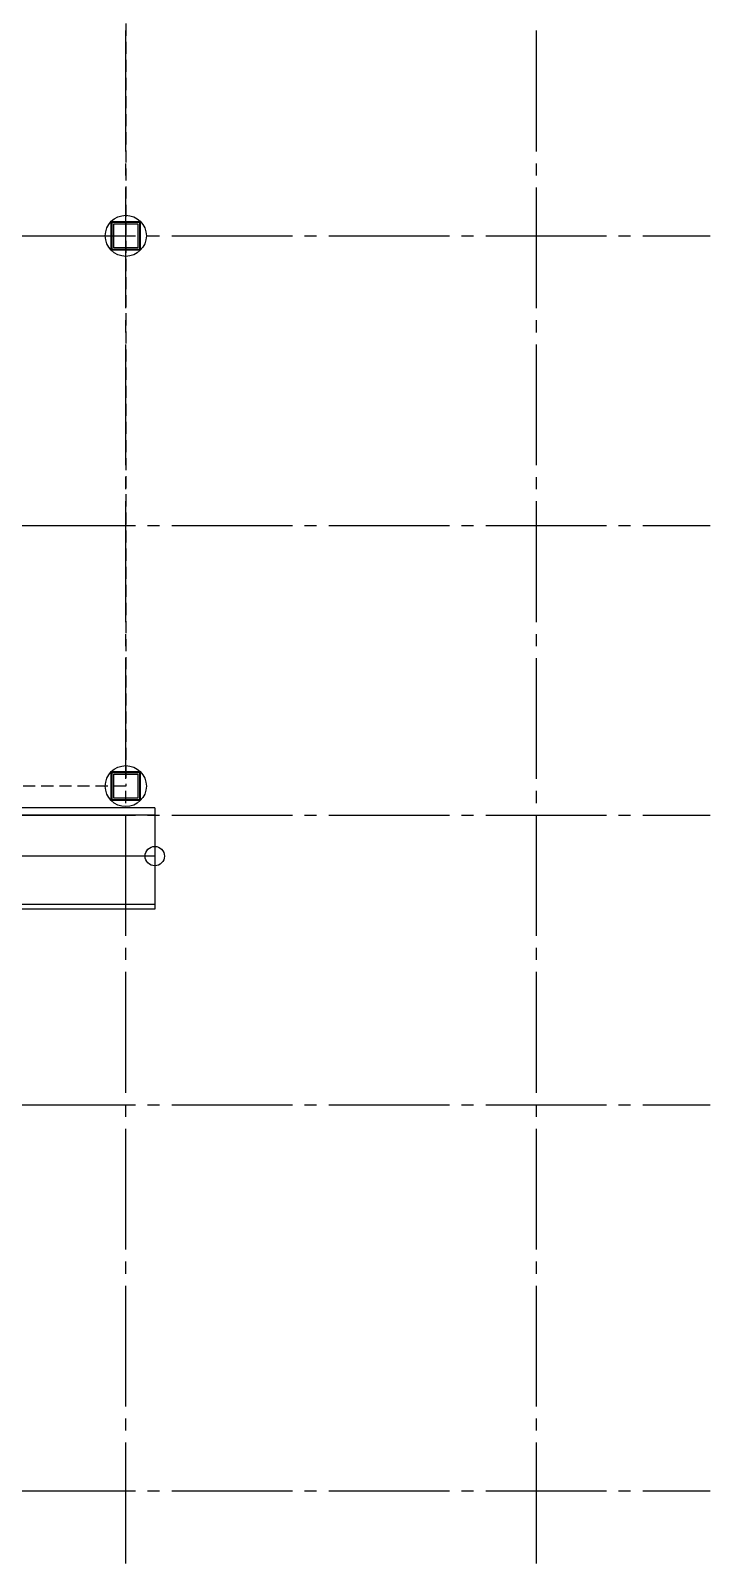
# Model space of a CAD drawing. Header units: millimetres. Extents: x -8103 to 195597, y 6477 to 112111.
# Drawn here: x 25963 to 27370, y 10600 to 13775 of the extents above; entities that cross this region are included whole.
import ezdxf

# ---------------------------------------------------------------- set-up
doc = ezdxf.new("R2010")
doc.units = ezdxf.units.MM
doc.header["$LTSCALE"] = 100
doc.linetypes.add('X-N-FAB-L10$0$COL-CEN-LIN', pattern=[3.25, 2.5, -0.25, 0.25, -0.25])
doc.linetypes.add('X-N-FAB-L10$0$HIDDEN', pattern=[0.375, 0.25, -0.125])
for name, color, linetype in [('0-XREF', 7, 'Continuous'), ('X-N-FAB-L10$0$08', 8, 'Continuous'), ('X-N-FAB-L10$0$BLOCK', 8, 'Continuous'), ('X-N-FAB-L10$0$CCL', 8, 'X-N-FAB-L10$0$COL-CEN-LIN'), ('X-N-FAB-L10$0$COL-S', 8, 'Continuous'), ('X-N-FAB-L10$0$DOOR', 8, 'Continuous')]:
    doc.layers.add(name, color=color, linetype=linetype)

# ---------------------------------------------------------------- blocks, each defined once
blk = doc.blocks.new('X-N-FAB-L10$0$A$C467ba2ca')
at = {"layer": 'X-N-FAB-L10$0$CCL'}
for p, q in [((-850, 0), (-850, 9160)), ((0, 0), (0, 9160)), ((-27730.00003440415, 2750), (360, 2750)), ((-27730.00003440415, 2150), (360, 2150)), ((-27730.00003440415, 1550), (360, 1550)), ((-27730.00003440415, 950), (360, 950)), ((-27730.00003440415, 150), (360, 150))]:
    blk.add_line(p, q, dxfattribs=at)
at = {"layer": 'X-N-FAB-L10$0$COL-S'}
for points in [[(-879.9999995713151, 2779.999999552881), (-820.0000004653848, 2779.999999552881), (-820.0000004653848, 2720.000000447111), (-879.9999995713151, 2720.000000447111)], [(-874.9999995713151, 2774.999999552881), (-825.0000004653848, 2774.999999552881), (-825.0000004653848, 2725.000000447111), (-874.9999995713151, 2725.000000447111)], [(-879.9999995532125, 1639.999999550568), (-820.0000004472822, 1639.999999550568), (-820.0000004472822, 1580.000000444797), (-879.9999995532125, 1580.000000444797)], [(-874.9999995532125, 1634.999999550568), (-825.0000004472822, 1634.999999550568), (-825.0000004472822, 1585.000000444797), (-874.9999995532125, 1585.000000444797)]]:
    blk.add_lwpolyline(points, close=True, dxfattribs=at)
blk = doc.blocks.new('X-N-FAB-L10$0$A$C5b9bb6f0')
at = {"layer": 'X-N-FAB-L10$0$08', "linetype": 'X-N-FAB-L10$0$HIDDEN'}
blk.add_line((28829.1284897529, 6266.035616617206), (28829.1284897529, 3374.035616617191), dxfattribs=at)
at = {"layer": 'X-N-FAB-L10$0$08'}
for points in [[(28800.62848972203, 4542.535616617199), (28857.62848972203, 4542.535616617199), (28857.62848972203, 4485.535616617199), (28800.62848972203, 4485.535616617199)], [(28804.12848972203, 4539.035616617199), (28854.12848972203, 4539.035616617199), (28854.12848972203, 4489.035616617199), (28804.12848972203, 4489.035616617199)], [(28800.62848972203, 3402.535616617184), (28857.62848972203, 3402.535616617184), (28857.62848972203, 3345.535616617184), (28800.62848972203, 3345.535616617184)], [(28804.12848972203, 3399.035616617184), (28854.12848972203, 3399.035616617184), (28854.12848972203, 3349.035616617184), (28804.12848972203, 3349.035616617184)]]:
    blk.add_lwpolyline(points, close=True, dxfattribs=at)
at = {"layer": 'X-N-FAB-L10$0$08', "linetype": 'X-N-FAB-L10$0$HIDDEN'}
blk.add_lwpolyline([(28829.12848975263, 3374.035616614889), (28496.59395301022, 3374.035616614887)], dxfattribs=at)
at = {"layer": 'X-N-FAB-L10$0$08'}
for centre in [(28829.12848975291, 4514.035616617199), (28829.12848975291, 3374.035616617184)]:
    blk.add_circle(centre, 42.5, dxfattribs=at)
at = {"layer": 'X-N-FAB-L10$0$DOOR'}
for p, q in [((28889.12848975291, 3314.035616617184), (27079.12848975294, 3314.035616617184)), ((28889.12848975291, 3329.035616617184), (27723.12848975291, 3329.035616617184)), ((28889.12848975291, 3329.035616617184), (28889.12848975291, 3119.035616617199)), ((28889.12848975291, 3229.035616617199), (27723.12848975291, 3229.035616617184)), ((28889.12848975291, 3129.035616617199), (27079.12848975294, 3129.035616617184)), ((28889.12848975291, 3119.035616617199), (27079.12848975294, 3119.035616617199))]:
    blk.add_line(p, q, dxfattribs=at)
blk.add_circle((28889.12848975291, 3229.035616617199), 20.03000000000029, dxfattribs=at)
blk = doc.blocks.new('X-N-FAB-L10')
at = {"layer": 'X-N-FAB-L10$0$COL-S'}
for points in [[(26129.99999321142, 13379.99995925736), (26189.99999231735, 13379.99995925736), (26189.99999231735, 13319.99996015159), (26129.99999321142, 13319.99996015159)], [(26134.99999321142, 13374.99995925736), (26184.99999231735, 13374.99995925736), (26184.99999231735, 13324.99996015159), (26134.99999321142, 13324.99996015159)], [(26129.99999322952, 12239.99995925504), (26189.99999233545, 12239.99995925504), (26189.99999233545, 12179.99996014927), (26129.99999322952, 12179.99996014927)], [(26134.99999322952, 12234.99995925504), (26184.99999233545, 12234.99995925504), (26184.99999233545, 12184.99996014927), (26134.99999322952, 12184.99996014927)]]:
    blk.add_lwpolyline(points, close=True, dxfattribs=at)
blk.add_blockref('X-N-FAB-L10$0$A$C5b9bb6f0', (-2669.128496970147, 8835.96434353439))
at = {"layer": 'X-N-FAB-L10$0$BLOCK'}
blk.add_blockref('X-N-FAB-L10$0$A$C467ba2ca', (27009.99999278273, 10599.9999601516), dxfattribs=at)

msp = doc.modelspace()

# ---------------------------------------------------------------- block references
at = {"layer": '0-XREF'}
msp.add_blockref('X-N-FAB-L10', (0, 0), dxfattribs=at)

doc.saveas('drawing.dxf')
